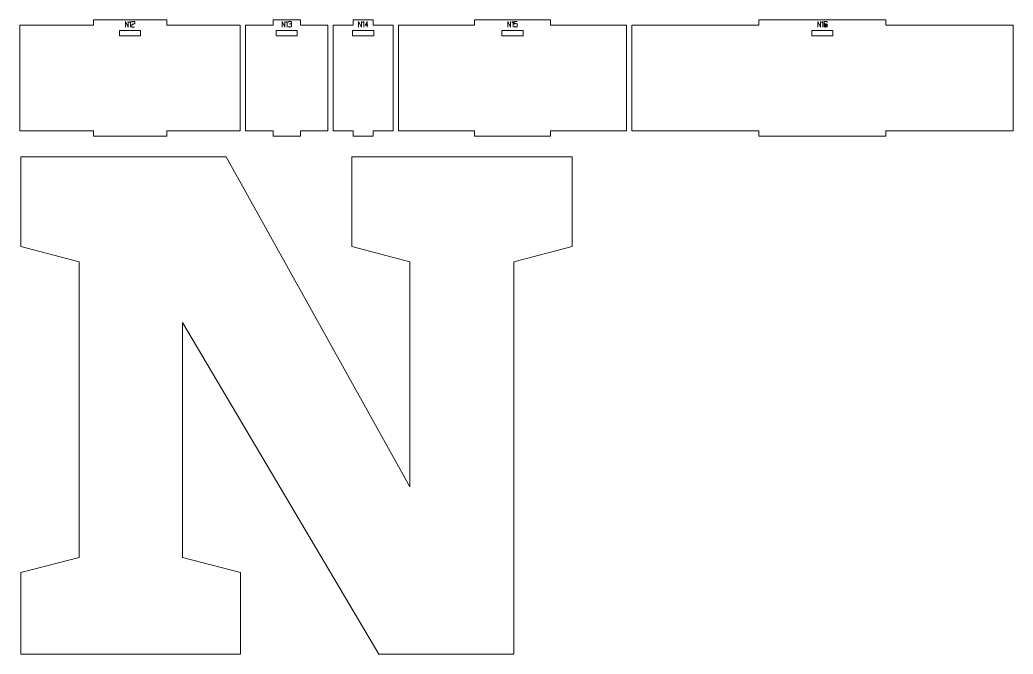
# Model space of a CAD drawing. Header units: centimetres. Extents: x -250 to 250, y -508 to 508.
# Drawn here: x 115.7 to 172.1, y 290.5 to 326.6 of the extents above; entities that cross this region are included whole.
import ezdxf

# ---------------------------------------------------------------- set-up
doc = ezdxf.new("R2010")
doc.units = ezdxf.units.CM
doc.header["$MEASUREMENT"] = 0
doc.layers.add('Capa 1', color=7, linetype='Continuous')

msp = doc.modelspace()

# ---------------------------------------------------------------- hatches: boundary and pattern name
at = {"layer": 'Capa 1', "true_color": 0x3e4095}
h = msp.add_hatch(color=175, dxfattribs=at)
edge = h.paths.add_edge_path()
edge.add_spline(control_points=[(121.69459, 326.16423), (121.69459, 326.16423), (121.69459, 326.48067), (121.69459, 326.48067), (121.69459, 326.48067), (121.85327, 326.16423), (121.85327, 326.16423), (121.85327, 326.16423), (121.85327, 326.48067), (121.85327, 326.48067), (121.85327, 326.48067), (121.85327, 326.16423), (121.85327, 326.16423), (121.85327, 326.16423), (121.69459, 326.48067), (121.69459, 326.48067), (121.69459, 326.48067), (121.69459, 326.16423), (121.69459, 326.16423)], knot_values=[0, 0, 0, 0, 0.16666667, 0.16666667, 0.16666667, 0.33333333, 0.33333333, 0.33333333, 0.5, 0.5, 0.5, 0.66666667, 0.66666667, 0.66666667, 0.83333333, 0.83333333, 0.83333333, 1, 1, 1, 1], degree=3, periodic=1)
h = msp.add_hatch(color=175, dxfattribs=at)
edge = h.paths.add_edge_path()
edge.add_spline(control_points=[(121.99085, 326.48113), (121.99085, 326.48113), (121.91472, 326.42839), (121.91472, 326.42839), (121.91472, 326.42839), (121.99085, 326.48113), (121.99085, 326.48113), (121.99085, 326.48113), (121.99085, 326.16423), (121.99085, 326.16423), (121.99085, 326.16423), (121.99085, 326.48113), (121.99085, 326.48113)], knot_values=[0, 0, 0, 0, 0.25, 0.25, 0.25, 0.5, 0.5, 0.5, 0.75, 0.75, 0.75, 1, 1, 1, 1], degree=3, periodic=1)
h = msp.add_hatch(color=175, dxfattribs=at)
edge = h.paths.add_edge_path()
edge.add_spline(control_points=[(122.06102, 326.16423), (122.06102, 326.16423), (122.06102, 326.29677), (122.06102, 326.29677), (122.06194, 326.30869), (122.07279, 326.31786), (122.09358, 326.32428), (122.10214, 326.3249), (122.11032, 326.32589), (122.11812, 326.32727), (122.12591, 326.32864), (122.13379, 326.33009), (122.14174, 326.33162), (122.15641, 326.33407), (122.16765, 326.33606), (122.17544, 326.33758), (122.18324, 326.33911), (122.19081, 326.3411), (122.19815, 326.34355), (122.2171, 326.35058), (122.22658, 326.3596), (122.22658, 326.3706), (122.22658, 326.3706), (122.22658, 326.44536), (122.22658, 326.44536), (122.22658, 326.45514), (122.21871, 326.46347), (122.20296, 326.47035), (122.18722, 326.47723), (122.16757, 326.48067), (122.14403, 326.48067), (122.12049, 326.48067), (122.10084, 326.47723), (122.0851, 326.47035), (122.06935, 326.46347), (122.06148, 326.45514), (122.06148, 326.44536), (122.06148, 326.44536), (122.06148, 326.42289), (122.06148, 326.42289), (122.06148, 326.42289), (122.06148, 326.44536), (122.06148, 326.44536), (122.06148, 326.45514), (122.06935, 326.46347), (122.0851, 326.47035), (122.10084, 326.47723), (122.12049, 326.48067), (122.14403, 326.48067), (122.16757, 326.48067), (122.18722, 326.47723), (122.20296, 326.47035), (122.21871, 326.46347), (122.22658, 326.45514), (122.22658, 326.44536), (122.22658, 326.44536), (122.22658, 326.3706), (122.22658, 326.3706), (122.22658, 326.3596), (122.2171, 326.35058), (122.19815, 326.34355), (122.19081, 326.3411), (122.18324, 326.33911), (122.17544, 326.33758), (122.16765, 326.33606), (122.15641, 326.33407), (122.14174, 326.33162), (122.13379, 326.33009), (122.12591, 326.32864), (122.11812, 326.32727), (122.11032, 326.32589), (122.10214, 326.3249), (122.09358, 326.32428), (122.07279, 326.31786), (122.06194, 326.30869), (122.06102, 326.29677), (122.06102, 326.29677), (122.06102, 326.16423), (122.06102, 326.16423), (122.06102, 326.16423), (122.21787, 326.16423), (122.21787, 326.16423), (122.21787, 326.16423), (122.06102, 326.16423), (122.06102, 326.16423)], knot_values=[0, 0, 0, 0, 0.03571429, 0.03571429, 0.03571429, 0.07142857, 0.07142857, 0.07142857, 0.10714286, 0.10714286, 0.10714286, 0.14285714, 0.14285714, 0.14285714, 0.17857143, 0.17857143, 0.17857143, 0.21428571, 0.21428571, 0.21428571, 0.25, 0.25, 0.25, 0.28571429, 0.28571429, 0.28571429, 0.32142857, 0.32142857, 0.32142857, 0.35714286, 0.35714286, 0.35714286, 0.39285714, 0.39285714, 0.39285714, 0.42857143, 0.42857143, 0.42857143, 0.46428571, 0.46428571, 0.46428571, 0.5, 0.5, 0.5, 0.53571429, 0.53571429, 0.53571429, 0.57142857, 0.57142857, 0.57142857, 0.60714286, 0.60714286, 0.60714286, 0.64285714, 0.64285714, 0.64285714, 0.67857143, 0.67857143, 0.67857143, 0.71428571, 0.71428571, 0.71428571, 0.75, 0.75, 0.75, 0.78571429, 0.78571429, 0.78571429, 0.82142857, 0.82142857, 0.82142857, 0.85714286, 0.85714286, 0.85714286, 0.89285714, 0.89285714, 0.89285714, 0.92857143, 0.92857143, 0.92857143, 0.96428571, 0.96428571, 0.96428571, 1, 1, 1, 1], degree=3, periodic=1)
h = msp.add_hatch(color=175, dxfattribs=at)
edge = h.paths.add_edge_path()
edge.add_spline(control_points=[(130.59038, 326.16423), (130.59038, 326.16423), (130.59038, 326.48067), (130.59038, 326.48067), (130.59038, 326.48067), (130.74906, 326.16423), (130.74906, 326.16423), (130.74906, 326.16423), (130.74906, 326.48067), (130.74906, 326.48067), (130.74906, 326.48067), (130.74906, 326.16423), (130.74906, 326.16423), (130.74906, 326.16423), (130.59038, 326.48067), (130.59038, 326.48067), (130.59038, 326.48067), (130.59038, 326.16423), (130.59038, 326.16423)], knot_values=[0, 0, 0, 0, 0.16666667, 0.16666667, 0.16666667, 0.33333333, 0.33333333, 0.33333333, 0.5, 0.5, 0.5, 0.66666667, 0.66666667, 0.66666667, 0.83333333, 0.83333333, 0.83333333, 1, 1, 1, 1], degree=3, periodic=1)
h = msp.add_hatch(color=175, dxfattribs=at)
edge = h.paths.add_edge_path()
edge.add_spline(control_points=[(130.88664, 326.48113), (130.88664, 326.48113), (130.81051, 326.42839), (130.81051, 326.42839), (130.81051, 326.42839), (130.88664, 326.48113), (130.88664, 326.48113), (130.88664, 326.48113), (130.88664, 326.16423), (130.88664, 326.16423), (130.88664, 326.16423), (130.88664, 326.48113), (130.88664, 326.48113)], knot_values=[0, 0, 0, 0, 0.25, 0.25, 0.25, 0.5, 0.5, 0.5, 0.75, 0.75, 0.75, 1, 1, 1, 1], degree=3, periodic=1)
h = msp.add_hatch(color=175, dxfattribs=at)
edge = h.paths.add_edge_path()
edge.add_spline(control_points=[(131.03982, 326.16423), (131.01628, 326.16423), (130.99663, 326.16767), (130.98089, 326.17455), (130.96514, 326.18143), (130.95727, 326.18976), (130.95727, 326.19954), (130.95727, 326.18976), (130.96514, 326.18143), (130.98089, 326.17455), (130.99663, 326.16767), (131.01628, 326.16423), (131.03982, 326.16423), (131.06336, 326.16423), (131.08301, 326.16767), (131.09875, 326.17455), (131.1145, 326.18143), (131.12237, 326.18976), (131.12237, 326.19954), (131.12237, 326.19954), (131.12237, 326.30273), (131.12237, 326.30273), (131.12237, 326.31099), (131.11671, 326.31817), (131.1054, 326.32428), (131.09409, 326.3304), (131.06092, 326.33453), (131.00588, 326.33667), (131.06061, 326.34003), (131.09348, 326.34401), (131.10448, 326.34859), (131.11549, 326.35318), (131.12145, 326.36067), (131.12237, 326.37106), (131.12237, 326.37106), (131.12237, 326.44536), (131.12237, 326.44536), (131.12237, 326.45514), (131.1145, 326.46347), (131.09875, 326.47035), (131.08301, 326.47723), (131.06336, 326.48067), (131.03982, 326.48067), (131.01628, 326.48067), (130.99663, 326.47723), (130.98089, 326.47035), (130.96514, 326.46347), (130.95727, 326.45514), (130.95727, 326.44536), (130.95727, 326.45514), (130.96514, 326.46347), (130.98089, 326.47035), (130.99663, 326.47723), (131.01628, 326.48067), (131.03982, 326.48067), (131.06336, 326.48067), (131.08301, 326.47723), (131.09875, 326.47035), (131.1145, 326.46347), (131.12237, 326.45514), (131.12237, 326.44536), (131.12237, 326.44536), (131.12237, 326.37106), (131.12237, 326.37106), (131.12145, 326.36067), (131.11549, 326.35318), (131.10448, 326.34859), (131.09348, 326.34401), (131.06061, 326.34003), (131.00588, 326.33667), (131.06092, 326.33453), (131.09409, 326.3304), (131.1054, 326.32428), (131.11671, 326.31817), (131.12237, 326.31099), (131.12237, 326.30273), (131.12237, 326.30273), (131.12237, 326.19954), (131.12237, 326.19954), (131.12237, 326.18976), (131.1145, 326.18143), (131.09875, 326.17455), (131.08301, 326.16767), (131.06336, 326.16423), (131.03982, 326.16423)], knot_values=[0, 0, 0, 0, 0.03571429, 0.03571429, 0.03571429, 0.07142857, 0.07142857, 0.07142857, 0.10714286, 0.10714286, 0.10714286, 0.14285714, 0.14285714, 0.14285714, 0.17857143, 0.17857143, 0.17857143, 0.21428571, 0.21428571, 0.21428571, 0.25, 0.25, 0.25, 0.28571429, 0.28571429, 0.28571429, 0.32142857, 0.32142857, 0.32142857, 0.35714286, 0.35714286, 0.35714286, 0.39285714, 0.39285714, 0.39285714, 0.42857143, 0.42857143, 0.42857143, 0.46428571, 0.46428571, 0.46428571, 0.5, 0.5, 0.5, 0.53571429, 0.53571429, 0.53571429, 0.57142857, 0.57142857, 0.57142857, 0.60714286, 0.60714286, 0.60714286, 0.64285714, 0.64285714, 0.64285714, 0.67857143, 0.67857143, 0.67857143, 0.71428571, 0.71428571, 0.71428571, 0.75, 0.75, 0.75, 0.78571429, 0.78571429, 0.78571429, 0.82142857, 0.82142857, 0.82142857, 0.85714286, 0.85714286, 0.85714286, 0.89285714, 0.89285714, 0.89285714, 0.92857143, 0.92857143, 0.92857143, 0.96428571, 0.96428571, 0.96428571, 1, 1, 1, 1], degree=3, periodic=1)
h = msp.add_hatch(color=175, dxfattribs=at)
edge = h.paths.add_edge_path()
edge.add_spline(control_points=[(134.93717, 326.16423), (134.93717, 326.16423), (134.93717, 326.48067), (134.93717, 326.48067), (134.93717, 326.48067), (135.09585, 326.16423), (135.09585, 326.16423), (135.09585, 326.16423), (135.09585, 326.48067), (135.09585, 326.48067), (135.09585, 326.48067), (135.09585, 326.16423), (135.09585, 326.16423), (135.09585, 326.16423), (134.93717, 326.48067), (134.93717, 326.48067), (134.93717, 326.48067), (134.93717, 326.16423), (134.93717, 326.16423)], knot_values=[0, 0, 0, 0, 0.16666667, 0.16666667, 0.16666667, 0.33333333, 0.33333333, 0.33333333, 0.5, 0.5, 0.5, 0.66666667, 0.66666667, 0.66666667, 0.83333333, 0.83333333, 0.83333333, 1, 1, 1, 1], degree=3, periodic=1)
h = msp.add_hatch(color=175, dxfattribs=at)
edge = h.paths.add_edge_path()
edge.add_spline(control_points=[(135.23343, 326.48113), (135.23343, 326.48113), (135.1573, 326.42839), (135.1573, 326.42839), (135.1573, 326.42839), (135.23343, 326.48113), (135.23343, 326.48113), (135.23343, 326.48113), (135.23343, 326.16423), (135.23343, 326.16423), (135.23343, 326.16423), (135.23343, 326.48113), (135.23343, 326.48113)], knot_values=[0, 0, 0, 0, 0.25, 0.25, 0.25, 0.5, 0.5, 0.5, 0.75, 0.75, 0.75, 1, 1, 1, 1], degree=3, periodic=1)
h = msp.add_hatch(color=175, dxfattribs=at)
edge = h.paths.add_edge_path()
edge.add_spline(control_points=[(135.43385, 326.26879), (135.43385, 326.26879), (135.43385, 326.48113), (135.43385, 326.48113), (135.43385, 326.48113), (135.30406, 326.26879), (135.30406, 326.26879), (135.30406, 326.26879), (135.43385, 326.26879), (135.43385, 326.26879)], knot_values=[0, 0, 0, 0, 0.33333333, 0.33333333, 0.33333333, 0.66666667, 0.66666667, 0.66666667, 1, 1, 1, 1], degree=3, periodic=1)
h = msp.add_hatch(color=175, dxfattribs=at)
edge = h.paths.add_edge_path()
edge.add_spline(control_points=[(135.43385, 326.26879), (135.43385, 326.26879), (135.43385, 326.16423), (135.43385, 326.16423), (135.43385, 326.16423), (135.43385, 326.26879), (135.43385, 326.26879), (135.43385, 326.26879), (135.30406, 326.26879), (135.30406, 326.26879), (135.30406, 326.26879), (135.43385, 326.48113), (135.43385, 326.48113), (135.43385, 326.48113), (135.43385, 326.26879), (135.43385, 326.26879), (135.43385, 326.26879), (135.46366, 326.26879), (135.46366, 326.26879), (135.46366, 326.26879), (135.43385, 326.26879), (135.43385, 326.26879)], knot_values=[0, 0, 0, 0, 0.14285714, 0.14285714, 0.14285714, 0.28571429, 0.28571429, 0.28571429, 0.42857143, 0.42857143, 0.42857143, 0.57142857, 0.57142857, 0.57142857, 0.71428571, 0.71428571, 0.71428571, 0.85714286, 0.85714286, 0.85714286, 1, 1, 1, 1], degree=3, periodic=1)
h = msp.add_hatch(color=175, dxfattribs=at)
edge = h.paths.add_edge_path()
edge.add_spline(control_points=[(143.41323, 326.16423), (143.41323, 326.16423), (143.41323, 326.48067), (143.41323, 326.48067), (143.41323, 326.48067), (143.57191, 326.16423), (143.57191, 326.16423), (143.57191, 326.16423), (143.57191, 326.48067), (143.57191, 326.48067), (143.57191, 326.48067), (143.57191, 326.16423), (143.57191, 326.16423), (143.57191, 326.16423), (143.41323, 326.48067), (143.41323, 326.48067), (143.41323, 326.48067), (143.41323, 326.16423), (143.41323, 326.16423)], knot_values=[0, 0, 0, 0, 0.16666667, 0.16666667, 0.16666667, 0.33333333, 0.33333333, 0.33333333, 0.5, 0.5, 0.5, 0.66666667, 0.66666667, 0.66666667, 0.83333333, 0.83333333, 0.83333333, 1, 1, 1, 1], degree=3, periodic=1)
h = msp.add_hatch(color=175, dxfattribs=at)
edge = h.paths.add_edge_path()
edge.add_spline(control_points=[(143.70949, 326.48113), (143.70949, 326.48113), (143.63336, 326.42839), (143.63336, 326.42839), (143.63336, 326.42839), (143.70949, 326.48113), (143.70949, 326.48113), (143.70949, 326.48113), (143.70949, 326.16423), (143.70949, 326.16423), (143.70949, 326.16423), (143.70949, 326.48113), (143.70949, 326.48113)], knot_values=[0, 0, 0, 0, 0.25, 0.25, 0.25, 0.5, 0.5, 0.5, 0.75, 0.75, 0.75, 1, 1, 1, 1], degree=3, periodic=1)
h = msp.add_hatch(color=175, dxfattribs=at)
edge = h.paths.add_edge_path()
edge.add_spline(control_points=[(143.86267, 326.16423), (143.83913, 326.16423), (143.81948, 326.16767), (143.80374, 326.17455), (143.78799, 326.18143), (143.78012, 326.18976), (143.78012, 326.19954), (143.78012, 326.18976), (143.78799, 326.18143), (143.80374, 326.17455), (143.81948, 326.16767), (143.83913, 326.16423), (143.86267, 326.16423), (143.88621, 326.16423), (143.90586, 326.16767), (143.9216, 326.17455), (143.93735, 326.18143), (143.94522, 326.18976), (143.94522, 326.19954), (143.94522, 326.19954), (143.94522, 326.3252), (143.94522, 326.3252), (143.94522, 326.33499), (143.93735, 326.34332), (143.9216, 326.3502), (143.90586, 326.35708), (143.88621, 326.36052), (143.86267, 326.36052), (143.84127, 326.35868), (143.82476, 326.35623), (143.81314, 326.35318), (143.80152, 326.35012), (143.79052, 326.34079), (143.78012, 326.3252), (143.78012, 326.3252), (143.78012, 326.48067), (143.78012, 326.48067), (143.78012, 326.48067), (143.93972, 326.48067), (143.93972, 326.48067), (143.93972, 326.48067), (143.78012, 326.48067), (143.78012, 326.48067), (143.78012, 326.48067), (143.78012, 326.3252), (143.78012, 326.3252), (143.79052, 326.34079), (143.80152, 326.35012), (143.81314, 326.35318), (143.82476, 326.35623), (143.84127, 326.35868), (143.86267, 326.36052), (143.88621, 326.36052), (143.90586, 326.35708), (143.9216, 326.3502), (143.93735, 326.34332), (143.94522, 326.33499), (143.94522, 326.3252), (143.94522, 326.3252), (143.94522, 326.19954), (143.94522, 326.19954), (143.94522, 326.18976), (143.93735, 326.18143), (143.9216, 326.17455), (143.90586, 326.16767), (143.88621, 326.16423), (143.86267, 326.16423)], knot_values=[0, 0, 0, 0, 0.04545455, 0.04545455, 0.04545455, 0.09090909, 0.09090909, 0.09090909, 0.13636364, 0.13636364, 0.13636364, 0.18181818, 0.18181818, 0.18181818, 0.22727273, 0.22727273, 0.22727273, 0.27272727, 0.27272727, 0.27272727, 0.31818182, 0.31818182, 0.31818182, 0.36363636, 0.36363636, 0.36363636, 0.40909091, 0.40909091, 0.40909091, 0.45454545, 0.45454545, 0.45454545, 0.5, 0.5, 0.5, 0.54545455, 0.54545455, 0.54545455, 0.59090909, 0.59090909, 0.59090909, 0.63636364, 0.63636364, 0.63636364, 0.68181818, 0.68181818, 0.68181818, 0.72727273, 0.72727273, 0.72727273, 0.77272727, 0.77272727, 0.77272727, 0.81818182, 0.81818182, 0.81818182, 0.86363636, 0.86363636, 0.86363636, 0.90909091, 0.90909091, 0.90909091, 0.95454545, 0.95454545, 0.95454545, 1, 1, 1, 1], degree=3, periodic=1)
h = msp.add_hatch(color=175, dxfattribs=at)
edge = h.paths.add_edge_path()
edge.add_spline(control_points=[(161.01495, 326.16423), (161.01495, 326.16423), (161.01495, 326.48067), (161.01495, 326.48067), (161.01495, 326.48067), (161.17363, 326.16423), (161.17363, 326.16423), (161.17363, 326.16423), (161.17363, 326.48067), (161.17363, 326.48067), (161.17363, 326.48067), (161.17363, 326.16423), (161.17363, 326.16423), (161.17363, 326.16423), (161.01495, 326.48067), (161.01495, 326.48067), (161.01495, 326.48067), (161.01495, 326.16423), (161.01495, 326.16423)], knot_values=[0, 0, 0, 0, 0.16666667, 0.16666667, 0.16666667, 0.33333333, 0.33333333, 0.33333333, 0.5, 0.5, 0.5, 0.66666667, 0.66666667, 0.66666667, 0.83333333, 0.83333333, 0.83333333, 1, 1, 1, 1], degree=3, periodic=1)
h = msp.add_hatch(color=175, dxfattribs=at)
edge = h.paths.add_edge_path()
edge.add_spline(control_points=[(161.31121, 326.48113), (161.31121, 326.48113), (161.23508, 326.42839), (161.23508, 326.42839), (161.23508, 326.42839), (161.31121, 326.48113), (161.31121, 326.48113), (161.31121, 326.48113), (161.31121, 326.16423), (161.31121, 326.16423), (161.31121, 326.16423), (161.31121, 326.48113), (161.31121, 326.48113)], knot_values=[0, 0, 0, 0, 0.25, 0.25, 0.25, 0.5, 0.5, 0.5, 0.75, 0.75, 0.75, 1, 1, 1, 1], degree=3, periodic=1)
h = msp.add_hatch(color=175, dxfattribs=at)
edge = h.paths.add_edge_path()
edge.add_spline(control_points=[(161.46439, 326.16423), (161.44085, 326.16423), (161.4212, 326.16767), (161.40546, 326.17455), (161.38971, 326.18143), (161.38184, 326.18976), (161.38184, 326.19954), (161.38184, 326.19954), (161.38184, 326.3064), (161.38184, 326.3064), (161.38184, 326.3064), (161.38184, 326.44536), (161.38184, 326.44536), (161.38184, 326.45514), (161.38971, 326.46347), (161.40546, 326.47035), (161.4212, 326.47723), (161.44085, 326.48067), (161.46439, 326.48067), (161.48793, 326.48067), (161.50758, 326.47723), (161.52332, 326.47035), (161.53907, 326.46347), (161.54694, 326.45514), (161.54694, 326.44536), (161.54694, 326.44536), (161.54694, 326.41968), (161.54694, 326.41968), (161.54694, 326.41968), (161.54694, 326.44536), (161.54694, 326.44536), (161.54694, 326.45514), (161.53907, 326.46347), (161.52332, 326.47035), (161.50758, 326.47723), (161.48793, 326.48067), (161.46439, 326.48067), (161.44085, 326.48067), (161.4212, 326.47723), (161.40546, 326.47035), (161.38971, 326.46347), (161.38184, 326.45514), (161.38184, 326.44536), (161.38184, 326.44536), (161.38184, 326.3064), (161.38184, 326.3064), (161.38184, 326.31557), (161.39139, 326.32375), (161.4105, 326.33093), (161.42961, 326.33812), (161.44757, 326.34171), (161.46439, 326.34171), (161.48793, 326.34171), (161.50758, 326.33827), (161.52332, 326.33139), (161.53907, 326.32451), (161.54694, 326.31618), (161.54694, 326.3064), (161.54694, 326.3064), (161.54694, 326.19954), (161.54694, 326.19954), (161.54694, 326.18976), (161.53907, 326.18143), (161.52332, 326.17455), (161.50758, 326.16767), (161.48793, 326.16423), (161.46439, 326.16423)], knot_values=[0, 0, 0, 0, 0.04545455, 0.04545455, 0.04545455, 0.09090909, 0.09090909, 0.09090909, 0.13636364, 0.13636364, 0.13636364, 0.18181818, 0.18181818, 0.18181818, 0.22727273, 0.22727273, 0.22727273, 0.27272727, 0.27272727, 0.27272727, 0.31818182, 0.31818182, 0.31818182, 0.36363636, 0.36363636, 0.36363636, 0.40909091, 0.40909091, 0.40909091, 0.45454545, 0.45454545, 0.45454545, 0.5, 0.5, 0.5, 0.54545455, 0.54545455, 0.54545455, 0.59090909, 0.59090909, 0.59090909, 0.63636364, 0.63636364, 0.63636364, 0.68181818, 0.68181818, 0.68181818, 0.72727273, 0.72727273, 0.72727273, 0.77272727, 0.77272727, 0.77272727, 0.81818182, 0.81818182, 0.81818182, 0.86363636, 0.86363636, 0.86363636, 0.90909091, 0.90909091, 0.90909091, 0.95454545, 0.95454545, 0.95454545, 1, 1, 1, 1], degree=3, periodic=1)
h = msp.add_hatch(color=175, dxfattribs=at)
edge = h.paths.add_edge_path()
edge.add_spline(control_points=[(161.38184, 326.19954), (161.38184, 326.18976), (161.38971, 326.18143), (161.40546, 326.17455), (161.4212, 326.16767), (161.44085, 326.16423), (161.46439, 326.16423), (161.48793, 326.16423), (161.50758, 326.16767), (161.52332, 326.17455), (161.53907, 326.18143), (161.54694, 326.18976), (161.54694, 326.19954), (161.54694, 326.19954), (161.54694, 326.3064), (161.54694, 326.3064), (161.54694, 326.31618), (161.53907, 326.32451), (161.52332, 326.33139), (161.50758, 326.33827), (161.48793, 326.34171), (161.46439, 326.34171), (161.44757, 326.34171), (161.42961, 326.33812), (161.4105, 326.33093), (161.39139, 326.32375), (161.38184, 326.31557), (161.38184, 326.3064), (161.38184, 326.3064), (161.38184, 326.19954), (161.38184, 326.19954)], knot_values=[0, 0, 0, 0, 0.1, 0.1, 0.1, 0.2, 0.2, 0.2, 0.3, 0.3, 0.3, 0.4, 0.4, 0.4, 0.5, 0.5, 0.5, 0.6, 0.6, 0.6, 0.7, 0.7, 0.7, 0.8, 0.8, 0.8, 0.9, 0.9, 0.9, 1, 1, 1, 1], degree=3, periodic=1)

# ---------------------------------------------------------------- linework, layer by layer
at = {"layer": 'Capa 1', "color": 240, "lineweight": 9}
for points, knots in [([(115.70042, 326.27063), (115.70042, 326.27063), (115.70042, 320.27063), (115.70042, 320.27063), (115.70042, 320.27063), (119.87387, 320.27063), (119.87387, 320.27063), (119.87387, 320.27063), (119.87387, 319.97063), (119.87387, 319.97063), (119.87387, 319.97063), (124.04731, 319.97063), (124.04731, 319.97063), (124.04731, 319.97063), (124.04731, 320.27063), (124.04731, 320.27063), (124.04731, 320.27063), (128.22075, 320.27063), (128.22075, 320.27063), (128.22075, 320.27063), (128.22075, 326.27063), (128.22075, 326.27063), (128.22075, 326.27063), (124.04731, 326.27063), (124.04731, 326.27063), (124.04731, 326.27063), (124.04731, 326.57063), (124.04731, 326.57063), (124.04731, 326.57063), (119.87387, 326.57063), (119.87387, 326.57063), (119.87387, 326.57063), (119.87387, 326.27063), (119.87387, 326.27063), (119.87387, 326.27063), (115.70042, 326.27063), (115.70042, 326.27063)], [0, 0, 0, 0, 0.08333333, 0.08333333, 0.08333333, 0.16666667, 0.16666667, 0.16666667, 0.25, 0.25, 0.25, 0.33333333, 0.33333333, 0.33333333, 0.41666667, 0.41666667, 0.41666667, 0.5, 0.5, 0.5, 0.58333333, 0.58333333, 0.58333333, 0.66666667, 0.66666667, 0.66666667, 0.75, 0.75, 0.75, 0.83333333, 0.83333333, 0.83333333, 0.91666667, 0.91666667, 0.91666667, 1, 1, 1, 1]), ([(128.52075, 326.27063), (128.52075, 326.27063), (128.52075, 320.27063), (128.52075, 320.27063), (128.52075, 320.27063), (130.07784, 320.27063), (130.07784, 320.27063), (130.07784, 320.27063), (130.07784, 319.97063), (130.07784, 319.97063), (130.07784, 319.97063), (131.63492, 319.97063), (131.63492, 319.97063), (131.63492, 319.97063), (131.63492, 320.27063), (131.63492, 320.27063), (131.63492, 320.27063), (133.192, 320.27063), (133.192, 320.27063), (133.192, 320.27063), (133.192, 326.27063), (133.192, 326.27063), (133.192, 326.27063), (131.63492, 326.27063), (131.63492, 326.27063), (131.63492, 326.27063), (131.63492, 326.57063), (131.63492, 326.57063), (131.63492, 326.57063), (130.07784, 326.57063), (130.07784, 326.57063), (130.07784, 326.57063), (130.07784, 326.27063), (130.07784, 326.27063), (130.07784, 326.27063), (128.52075, 326.27063), (128.52075, 326.27063)], [0, 0, 0, 0, 0.08333333, 0.08333333, 0.08333333, 0.16666667, 0.16666667, 0.16666667, 0.25, 0.25, 0.25, 0.33333333, 0.33333333, 0.33333333, 0.41666667, 0.41666667, 0.41666667, 0.5, 0.5, 0.5, 0.58333333, 0.58333333, 0.58333333, 0.66666667, 0.66666667, 0.66666667, 0.75, 0.75, 0.75, 0.83333333, 0.83333333, 0.83333333, 0.91666667, 0.91666667, 0.91666667, 1, 1, 1, 1]), ([(133.492, 326.27063), (133.492, 326.27063), (133.492, 320.27063), (133.492, 320.27063), (133.492, 320.27063), (134.63095, 320.27063), (134.63095, 320.27063), (134.63095, 320.27063), (134.63095, 319.97063), (134.63095, 319.97063), (134.63095, 319.97063), (135.7699, 319.97063), (135.7699, 319.97063), (135.7699, 319.97063), (135.7699, 320.27063), (135.7699, 320.27063), (135.7699, 320.27063), (136.90884, 320.27063), (136.90884, 320.27063), (136.90884, 320.27063), (136.90884, 326.27063), (136.90884, 326.27063), (136.90884, 326.27063), (135.7699, 326.27063), (135.7699, 326.27063), (135.7699, 326.27063), (135.7699, 326.57063), (135.7699, 326.57063), (135.7699, 326.57063), (134.63095, 326.57063), (134.63095, 326.57063), (134.63095, 326.57063), (134.63095, 326.27063), (134.63095, 326.27063), (134.63095, 326.27063), (133.492, 326.27063), (133.492, 326.27063)], [0, 0, 0, 0, 0.08333333, 0.08333333, 0.08333333, 0.16666667, 0.16666667, 0.16666667, 0.25, 0.25, 0.25, 0.33333333, 0.33333333, 0.33333333, 0.41666667, 0.41666667, 0.41666667, 0.5, 0.5, 0.5, 0.58333333, 0.58333333, 0.58333333, 0.66666667, 0.66666667, 0.66666667, 0.75, 0.75, 0.75, 0.83333333, 0.83333333, 0.83333333, 0.91666667, 0.91666667, 0.91666667, 1, 1, 1, 1]), ([(137.20884, 326.27063), (137.20884, 326.27063), (137.20884, 320.27063), (137.20884, 320.27063), (137.20884, 320.27063), (141.52243, 320.27063), (141.52243, 320.27063), (141.52243, 320.27063), (141.52243, 319.97063), (141.52243, 319.97063), (141.52243, 319.97063), (145.83602, 319.97063), (145.83602, 319.97063), (145.83602, 319.97063), (145.83602, 320.27063), (145.83602, 320.27063), (145.83602, 320.27063), (150.14961, 320.27063), (150.14961, 320.27063), (150.14961, 320.27063), (150.14961, 326.27063), (150.14961, 326.27063), (150.14961, 326.27063), (145.83602, 326.27063), (145.83602, 326.27063), (145.83602, 326.27063), (145.83602, 326.57063), (145.83602, 326.57063), (145.83602, 326.57063), (141.52243, 326.57063), (141.52243, 326.57063), (141.52243, 326.57063), (141.52243, 326.27063), (141.52243, 326.27063), (141.52243, 326.27063), (137.20884, 326.27063), (137.20884, 326.27063)], [0, 0, 0, 0, 0.08333333, 0.08333333, 0.08333333, 0.16666667, 0.16666667, 0.16666667, 0.25, 0.25, 0.25, 0.33333333, 0.33333333, 0.33333333, 0.41666667, 0.41666667, 0.41666667, 0.5, 0.5, 0.5, 0.58333333, 0.58333333, 0.58333333, 0.66666667, 0.66666667, 0.66666667, 0.75, 0.75, 0.75, 0.83333333, 0.83333333, 0.83333333, 0.91666667, 0.91666667, 0.91666667, 1, 1, 1, 1]), ([(150.44961, 326.27063), (150.44961, 326.27063), (150.44961, 320.27063), (150.44961, 320.27063), (150.44961, 320.27063), (157.6705, 320.27063), (157.6705, 320.27063), (157.6705, 320.27063), (157.6705, 319.97063), (157.6705, 319.97063), (157.6705, 319.97063), (164.89139, 319.97063), (164.89139, 319.97063), (164.89139, 319.97063), (164.89139, 320.27063), (164.89139, 320.27063), (164.89139, 320.27063), (172.11228, 320.27063), (172.11228, 320.27063), (172.11228, 320.27063), (172.11228, 326.27063), (172.11228, 326.27063), (172.11228, 326.27063), (164.89139, 326.27063), (164.89139, 326.27063), (164.89139, 326.27063), (164.89139, 326.57063), (164.89139, 326.57063), (164.89139, 326.57063), (157.6705, 326.57063), (157.6705, 326.57063), (157.6705, 326.57063), (157.6705, 326.27063), (157.6705, 326.27063), (157.6705, 326.27063), (150.44961, 326.27063), (150.44961, 326.27063)], [0, 0, 0, 0, 0.08333333, 0.08333333, 0.08333333, 0.16666667, 0.16666667, 0.16666667, 0.25, 0.25, 0.25, 0.33333333, 0.33333333, 0.33333333, 0.41666667, 0.41666667, 0.41666667, 0.5, 0.5, 0.5, 0.58333333, 0.58333333, 0.58333333, 0.66666667, 0.66666667, 0.66666667, 0.75, 0.75, 0.75, 0.83333333, 0.83333333, 0.83333333, 0.91666667, 0.91666667, 0.91666667, 1, 1, 1, 1]), ([(121.36059, 325.67076), (121.36059, 325.67076), (122.56059, 325.67076), (122.56059, 325.67076), (122.56059, 325.67076), (122.56059, 325.97076), (122.56059, 325.97076), (122.56059, 325.97076), (121.36059, 325.97076), (121.36059, 325.97076), (121.36059, 325.97076), (121.36059, 325.67076), (121.36059, 325.67076)], [0, 0, 0, 0, 0.25, 0.25, 0.25, 0.5, 0.5, 0.5, 0.75, 0.75, 0.75, 1, 1, 1, 1]), ([(130.25638, 325.67076), (130.25638, 325.67076), (131.45638, 325.67076), (131.45638, 325.67076), (131.45638, 325.67076), (131.45638, 325.97076), (131.45638, 325.97076), (131.45638, 325.97076), (130.25638, 325.97076), (130.25638, 325.97076), (130.25638, 325.97076), (130.25638, 325.67076), (130.25638, 325.67076)], [0, 0, 0, 0, 0.25, 0.25, 0.25, 0.5, 0.5, 0.5, 0.75, 0.75, 0.75, 1, 1, 1, 1]), ([(134.60042, 325.67076), (134.60042, 325.67076), (135.80042, 325.67076), (135.80042, 325.67076), (135.80042, 325.67076), (135.80042, 325.97076), (135.80042, 325.97076), (135.80042, 325.97076), (134.60042, 325.97076), (134.60042, 325.97076), (134.60042, 325.97076), (134.60042, 325.67076), (134.60042, 325.67076)], [0, 0, 0, 0, 0.25, 0.25, 0.25, 0.5, 0.5, 0.5, 0.75, 0.75, 0.75, 1, 1, 1, 1]), ([(143.07923, 325.67076), (143.07923, 325.67076), (144.27923, 325.67076), (144.27923, 325.67076), (144.27923, 325.67076), (144.27923, 325.97076), (144.27923, 325.97076), (144.27923, 325.97076), (143.07923, 325.97076), (143.07923, 325.97076), (143.07923, 325.97076), (143.07923, 325.67076), (143.07923, 325.67076)], [0, 0, 0, 0, 0.25, 0.25, 0.25, 0.5, 0.5, 0.5, 0.75, 0.75, 0.75, 1, 1, 1, 1]), ([(160.68095, 325.67076), (160.68095, 325.67076), (161.88095, 325.67076), (161.88095, 325.67076), (161.88095, 325.67076), (161.88095, 325.97076), (161.88095, 325.97076), (161.88095, 325.97076), (160.68095, 325.97076), (160.68095, 325.97076), (160.68095, 325.97076), (160.68095, 325.67076), (160.68095, 325.67076)], [0, 0, 0, 0, 0.25, 0.25, 0.25, 0.5, 0.5, 0.5, 0.75, 0.75, 0.75, 1, 1, 1, 1])]:
    msp.add_open_spline(points, degree=3, knots=knots, dxfattribs=at)
at = {"layer": 'Capa 1', "color": 114, "lineweight": 9}
for points, knots in [([(121.69459, 326.16423), (121.69459, 326.16423), (121.69459, 326.48067), (121.69459, 326.48067), (121.69459, 326.48067), (121.85327, 326.16423), (121.85327, 326.16423), (121.85327, 326.16423), (121.85327, 326.48067), (121.85327, 326.48067), (121.85327, 326.48067), (121.85327, 326.16423), (121.85327, 326.16423), (121.85327, 326.16423), (121.69459, 326.48067), (121.69459, 326.48067), (121.69459, 326.48067), (121.69459, 326.16423), (121.69459, 326.16423)], [0, 0, 0, 0, 0.16666667, 0.16666667, 0.16666667, 0.33333333, 0.33333333, 0.33333333, 0.5, 0.5, 0.5, 0.66666667, 0.66666667, 0.66666667, 0.83333333, 0.83333333, 0.83333333, 1, 1, 1, 1]), ([(121.99085, 326.48113), (121.99085, 326.48113), (121.91472, 326.42839), (121.91472, 326.42839), (121.91472, 326.42839), (121.99085, 326.48113), (121.99085, 326.48113), (121.99085, 326.48113), (121.99085, 326.16423), (121.99085, 326.16423), (121.99085, 326.16423), (121.99085, 326.48113), (121.99085, 326.48113)], [0, 0, 0, 0, 0.25, 0.25, 0.25, 0.5, 0.5, 0.5, 0.75, 0.75, 0.75, 1, 1, 1, 1]), ([(122.06102, 326.16423), (122.06102, 326.16423), (122.06102, 326.29677), (122.06102, 326.29677), (122.06194, 326.30869), (122.07279, 326.31786), (122.09358, 326.32428), (122.10214, 326.3249), (122.11032, 326.32589), (122.11812, 326.32727), (122.12591, 326.32864), (122.13379, 326.33009), (122.14174, 326.33162), (122.15641, 326.33407), (122.16765, 326.33606), (122.17544, 326.33758), (122.18324, 326.33911), (122.19081, 326.3411), (122.19815, 326.34355), (122.2171, 326.35058), (122.22658, 326.3596), (122.22658, 326.3706), (122.22658, 326.3706), (122.22658, 326.44536), (122.22658, 326.44536), (122.22658, 326.45514), (122.21871, 326.46347), (122.20296, 326.47035), (122.18722, 326.47723), (122.16757, 326.48067), (122.14403, 326.48067), (122.12049, 326.48067), (122.10084, 326.47723), (122.0851, 326.47035), (122.06935, 326.46347), (122.06148, 326.45514), (122.06148, 326.44536), (122.06148, 326.44536), (122.06148, 326.42289), (122.06148, 326.42289), (122.06148, 326.42289), (122.06148, 326.44536), (122.06148, 326.44536), (122.06148, 326.45514), (122.06935, 326.46347), (122.0851, 326.47035), (122.10084, 326.47723), (122.12049, 326.48067), (122.14403, 326.48067), (122.16757, 326.48067), (122.18722, 326.47723), (122.20296, 326.47035), (122.21871, 326.46347), (122.22658, 326.45514), (122.22658, 326.44536), (122.22658, 326.44536), (122.22658, 326.3706), (122.22658, 326.3706), (122.22658, 326.3596), (122.2171, 326.35058), (122.19815, 326.34355), (122.19081, 326.3411), (122.18324, 326.33911), (122.17544, 326.33758), (122.16765, 326.33606), (122.15641, 326.33407), (122.14174, 326.33162), (122.13379, 326.33009), (122.12591, 326.32864), (122.11812, 326.32727), (122.11032, 326.32589), (122.10214, 326.3249), (122.09358, 326.32428), (122.07279, 326.31786), (122.06194, 326.30869), (122.06102, 326.29677), (122.06102, 326.29677), (122.06102, 326.16423), (122.06102, 326.16423), (122.06102, 326.16423), (122.21787, 326.16423), (122.21787, 326.16423), (122.21787, 326.16423), (122.06102, 326.16423), (122.06102, 326.16423)], [0, 0, 0, 0, 0.03571429, 0.03571429, 0.03571429, 0.07142857, 0.07142857, 0.07142857, 0.10714286, 0.10714286, 0.10714286, 0.14285714, 0.14285714, 0.14285714, 0.17857143, 0.17857143, 0.17857143, 0.21428571, 0.21428571, 0.21428571, 0.25, 0.25, 0.25, 0.28571429, 0.28571429, 0.28571429, 0.32142857, 0.32142857, 0.32142857, 0.35714286, 0.35714286, 0.35714286, 0.39285714, 0.39285714, 0.39285714, 0.42857143, 0.42857143, 0.42857143, 0.46428571, 0.46428571, 0.46428571, 0.5, 0.5, 0.5, 0.53571429, 0.53571429, 0.53571429, 0.57142857, 0.57142857, 0.57142857, 0.60714286, 0.60714286, 0.60714286, 0.64285714, 0.64285714, 0.64285714, 0.67857143, 0.67857143, 0.67857143, 0.71428571, 0.71428571, 0.71428571, 0.75, 0.75, 0.75, 0.78571429, 0.78571429, 0.78571429, 0.82142857, 0.82142857, 0.82142857, 0.85714286, 0.85714286, 0.85714286, 0.89285714, 0.89285714, 0.89285714, 0.92857143, 0.92857143, 0.92857143, 0.96428571, 0.96428571, 0.96428571, 1, 1, 1, 1]), ([(130.59038, 326.16423), (130.59038, 326.16423), (130.59038, 326.48067), (130.59038, 326.48067), (130.59038, 326.48067), (130.74906, 326.16423), (130.74906, 326.16423), (130.74906, 326.16423), (130.74906, 326.48067), (130.74906, 326.48067), (130.74906, 326.48067), (130.74906, 326.16423), (130.74906, 326.16423), (130.74906, 326.16423), (130.59038, 326.48067), (130.59038, 326.48067), (130.59038, 326.48067), (130.59038, 326.16423), (130.59038, 326.16423)], [0, 0, 0, 0, 0.16666667, 0.16666667, 0.16666667, 0.33333333, 0.33333333, 0.33333333, 0.5, 0.5, 0.5, 0.66666667, 0.66666667, 0.66666667, 0.83333333, 0.83333333, 0.83333333, 1, 1, 1, 1]), ([(130.88664, 326.48113), (130.88664, 326.48113), (130.81051, 326.42839), (130.81051, 326.42839), (130.81051, 326.42839), (130.88664, 326.48113), (130.88664, 326.48113), (130.88664, 326.48113), (130.88664, 326.16423), (130.88664, 326.16423), (130.88664, 326.16423), (130.88664, 326.48113), (130.88664, 326.48113)], [0, 0, 0, 0, 0.25, 0.25, 0.25, 0.5, 0.5, 0.5, 0.75, 0.75, 0.75, 1, 1, 1, 1]), ([(131.03982, 326.16423), (131.01628, 326.16423), (130.99663, 326.16767), (130.98089, 326.17455), (130.96514, 326.18143), (130.95727, 326.18976), (130.95727, 326.19954), (130.95727, 326.18976), (130.96514, 326.18143), (130.98089, 326.17455), (130.99663, 326.16767), (131.01628, 326.16423), (131.03982, 326.16423), (131.06336, 326.16423), (131.08301, 326.16767), (131.09875, 326.17455), (131.1145, 326.18143), (131.12237, 326.18976), (131.12237, 326.19954), (131.12237, 326.19954), (131.12237, 326.30273), (131.12237, 326.30273), (131.12237, 326.31099), (131.11671, 326.31817), (131.1054, 326.32428), (131.09409, 326.3304), (131.06092, 326.33453), (131.00588, 326.33667), (131.06061, 326.34003), (131.09348, 326.34401), (131.10448, 326.34859), (131.11549, 326.35318), (131.12145, 326.36067), (131.12237, 326.37106), (131.12237, 326.37106), (131.12237, 326.44536), (131.12237, 326.44536), (131.12237, 326.45514), (131.1145, 326.46347), (131.09875, 326.47035), (131.08301, 326.47723), (131.06336, 326.48067), (131.03982, 326.48067), (131.01628, 326.48067), (130.99663, 326.47723), (130.98089, 326.47035), (130.96514, 326.46347), (130.95727, 326.45514), (130.95727, 326.44536), (130.95727, 326.45514), (130.96514, 326.46347), (130.98089, 326.47035), (130.99663, 326.47723), (131.01628, 326.48067), (131.03982, 326.48067), (131.06336, 326.48067), (131.08301, 326.47723), (131.09875, 326.47035), (131.1145, 326.46347), (131.12237, 326.45514), (131.12237, 326.44536), (131.12237, 326.44536), (131.12237, 326.37106), (131.12237, 326.37106), (131.12145, 326.36067), (131.11549, 326.35318), (131.10448, 326.34859), (131.09348, 326.34401), (131.06061, 326.34003), (131.00588, 326.33667), (131.06092, 326.33453), (131.09409, 326.3304), (131.1054, 326.32428), (131.11671, 326.31817), (131.12237, 326.31099), (131.12237, 326.30273), (131.12237, 326.30273), (131.12237, 326.19954), (131.12237, 326.19954), (131.12237, 326.18976), (131.1145, 326.18143), (131.09875, 326.17455), (131.08301, 326.16767), (131.06336, 326.16423), (131.03982, 326.16423)], [0, 0, 0, 0, 0.03571429, 0.03571429, 0.03571429, 0.07142857, 0.07142857, 0.07142857, 0.10714286, 0.10714286, 0.10714286, 0.14285714, 0.14285714, 0.14285714, 0.17857143, 0.17857143, 0.17857143, 0.21428571, 0.21428571, 0.21428571, 0.25, 0.25, 0.25, 0.28571429, 0.28571429, 0.28571429, 0.32142857, 0.32142857, 0.32142857, 0.35714286, 0.35714286, 0.35714286, 0.39285714, 0.39285714, 0.39285714, 0.42857143, 0.42857143, 0.42857143, 0.46428571, 0.46428571, 0.46428571, 0.5, 0.5, 0.5, 0.53571429, 0.53571429, 0.53571429, 0.57142857, 0.57142857, 0.57142857, 0.60714286, 0.60714286, 0.60714286, 0.64285714, 0.64285714, 0.64285714, 0.67857143, 0.67857143, 0.67857143, 0.71428571, 0.71428571, 0.71428571, 0.75, 0.75, 0.75, 0.78571429, 0.78571429, 0.78571429, 0.82142857, 0.82142857, 0.82142857, 0.85714286, 0.85714286, 0.85714286, 0.89285714, 0.89285714, 0.89285714, 0.92857143, 0.92857143, 0.92857143, 0.96428571, 0.96428571, 0.96428571, 1, 1, 1, 1]), ([(134.93717, 326.16423), (134.93717, 326.16423), (134.93717, 326.48067), (134.93717, 326.48067), (134.93717, 326.48067), (135.09585, 326.16423), (135.09585, 326.16423), (135.09585, 326.16423), (135.09585, 326.48067), (135.09585, 326.48067), (135.09585, 326.48067), (135.09585, 326.16423), (135.09585, 326.16423), (135.09585, 326.16423), (134.93717, 326.48067), (134.93717, 326.48067), (134.93717, 326.48067), (134.93717, 326.16423), (134.93717, 326.16423)], [0, 0, 0, 0, 0.16666667, 0.16666667, 0.16666667, 0.33333333, 0.33333333, 0.33333333, 0.5, 0.5, 0.5, 0.66666667, 0.66666667, 0.66666667, 0.83333333, 0.83333333, 0.83333333, 1, 1, 1, 1]), ([(135.23343, 326.48113), (135.23343, 326.48113), (135.1573, 326.42839), (135.1573, 326.42839), (135.1573, 326.42839), (135.23343, 326.48113), (135.23343, 326.48113), (135.23343, 326.48113), (135.23343, 326.16423), (135.23343, 326.16423), (135.23343, 326.16423), (135.23343, 326.48113), (135.23343, 326.48113)], [0, 0, 0, 0, 0.25, 0.25, 0.25, 0.5, 0.5, 0.5, 0.75, 0.75, 0.75, 1, 1, 1, 1]), ([(135.43385, 326.26879), (135.43385, 326.26879), (135.43385, 326.48113), (135.43385, 326.48113), (135.43385, 326.48113), (135.30406, 326.26879), (135.30406, 326.26879), (135.30406, 326.26879), (135.43385, 326.26879), (135.43385, 326.26879)], [0, 0, 0, 0, 0.33333333, 0.33333333, 0.33333333, 0.66666667, 0.66666667, 0.66666667, 1, 1, 1, 1]), ([(135.43385, 326.26879), (135.43385, 326.26879), (135.43385, 326.16423), (135.43385, 326.16423), (135.43385, 326.16423), (135.43385, 326.26879), (135.43385, 326.26879), (135.43385, 326.26879), (135.30406, 326.26879), (135.30406, 326.26879), (135.30406, 326.26879), (135.43385, 326.48113), (135.43385, 326.48113), (135.43385, 326.48113), (135.43385, 326.26879), (135.43385, 326.26879), (135.43385, 326.26879), (135.46366, 326.26879), (135.46366, 326.26879), (135.46366, 326.26879), (135.43385, 326.26879), (135.43385, 326.26879)], [0, 0, 0, 0, 0.14285714, 0.14285714, 0.14285714, 0.28571429, 0.28571429, 0.28571429, 0.42857143, 0.42857143, 0.42857143, 0.57142857, 0.57142857, 0.57142857, 0.71428571, 0.71428571, 0.71428571, 0.85714286, 0.85714286, 0.85714286, 1, 1, 1, 1]), ([(143.41323, 326.16423), (143.41323, 326.16423), (143.41323, 326.48067), (143.41323, 326.48067), (143.41323, 326.48067), (143.57191, 326.16423), (143.57191, 326.16423), (143.57191, 326.16423), (143.57191, 326.48067), (143.57191, 326.48067), (143.57191, 326.48067), (143.57191, 326.16423), (143.57191, 326.16423), (143.57191, 326.16423), (143.41323, 326.48067), (143.41323, 326.48067), (143.41323, 326.48067), (143.41323, 326.16423), (143.41323, 326.16423)], [0, 0, 0, 0, 0.16666667, 0.16666667, 0.16666667, 0.33333333, 0.33333333, 0.33333333, 0.5, 0.5, 0.5, 0.66666667, 0.66666667, 0.66666667, 0.83333333, 0.83333333, 0.83333333, 1, 1, 1, 1]), ([(143.70949, 326.48113), (143.70949, 326.48113), (143.63336, 326.42839), (143.63336, 326.42839), (143.63336, 326.42839), (143.70949, 326.48113), (143.70949, 326.48113), (143.70949, 326.48113), (143.70949, 326.16423), (143.70949, 326.16423), (143.70949, 326.16423), (143.70949, 326.48113), (143.70949, 326.48113)], [0, 0, 0, 0, 0.25, 0.25, 0.25, 0.5, 0.5, 0.5, 0.75, 0.75, 0.75, 1, 1, 1, 1]), ([(143.86267, 326.16423), (143.83913, 326.16423), (143.81948, 326.16767), (143.80374, 326.17455), (143.78799, 326.18143), (143.78012, 326.18976), (143.78012, 326.19954), (143.78012, 326.18976), (143.78799, 326.18143), (143.80374, 326.17455), (143.81948, 326.16767), (143.83913, 326.16423), (143.86267, 326.16423), (143.88621, 326.16423), (143.90586, 326.16767), (143.9216, 326.17455), (143.93735, 326.18143), (143.94522, 326.18976), (143.94522, 326.19954), (143.94522, 326.19954), (143.94522, 326.3252), (143.94522, 326.3252), (143.94522, 326.33499), (143.93735, 326.34332), (143.9216, 326.3502), (143.90586, 326.35708), (143.88621, 326.36052), (143.86267, 326.36052), (143.84127, 326.35868), (143.82476, 326.35623), (143.81314, 326.35318), (143.80152, 326.35012), (143.79052, 326.34079), (143.78012, 326.3252), (143.78012, 326.3252), (143.78012, 326.48067), (143.78012, 326.48067), (143.78012, 326.48067), (143.93972, 326.48067), (143.93972, 326.48067), (143.93972, 326.48067), (143.78012, 326.48067), (143.78012, 326.48067), (143.78012, 326.48067), (143.78012, 326.3252), (143.78012, 326.3252), (143.79052, 326.34079), (143.80152, 326.35012), (143.81314, 326.35318), (143.82476, 326.35623), (143.84127, 326.35868), (143.86267, 326.36052), (143.88621, 326.36052), (143.90586, 326.35708), (143.9216, 326.3502), (143.93735, 326.34332), (143.94522, 326.33499), (143.94522, 326.3252), (143.94522, 326.3252), (143.94522, 326.19954), (143.94522, 326.19954), (143.94522, 326.18976), (143.93735, 326.18143), (143.9216, 326.17455), (143.90586, 326.16767), (143.88621, 326.16423), (143.86267, 326.16423)], [0, 0, 0, 0, 0.04545455, 0.04545455, 0.04545455, 0.09090909, 0.09090909, 0.09090909, 0.13636364, 0.13636364, 0.13636364, 0.18181818, 0.18181818, 0.18181818, 0.22727273, 0.22727273, 0.22727273, 0.27272727, 0.27272727, 0.27272727, 0.31818182, 0.31818182, 0.31818182, 0.36363636, 0.36363636, 0.36363636, 0.40909091, 0.40909091, 0.40909091, 0.45454545, 0.45454545, 0.45454545, 0.5, 0.5, 0.5, 0.54545455, 0.54545455, 0.54545455, 0.59090909, 0.59090909, 0.59090909, 0.63636364, 0.63636364, 0.63636364, 0.68181818, 0.68181818, 0.68181818, 0.72727273, 0.72727273, 0.72727273, 0.77272727, 0.77272727, 0.77272727, 0.81818182, 0.81818182, 0.81818182, 0.86363636, 0.86363636, 0.86363636, 0.90909091, 0.90909091, 0.90909091, 0.95454545, 0.95454545, 0.95454545, 1, 1, 1, 1]), ([(161.01495, 326.16423), (161.01495, 326.16423), (161.01495, 326.48067), (161.01495, 326.48067), (161.01495, 326.48067), (161.17363, 326.16423), (161.17363, 326.16423), (161.17363, 326.16423), (161.17363, 326.48067), (161.17363, 326.48067), (161.17363, 326.48067), (161.17363, 326.16423), (161.17363, 326.16423), (161.17363, 326.16423), (161.01495, 326.48067), (161.01495, 326.48067), (161.01495, 326.48067), (161.01495, 326.16423), (161.01495, 326.16423)], [0, 0, 0, 0, 0.16666667, 0.16666667, 0.16666667, 0.33333333, 0.33333333, 0.33333333, 0.5, 0.5, 0.5, 0.66666667, 0.66666667, 0.66666667, 0.83333333, 0.83333333, 0.83333333, 1, 1, 1, 1]), ([(161.31121, 326.48113), (161.31121, 326.48113), (161.23508, 326.42839), (161.23508, 326.42839), (161.23508, 326.42839), (161.31121, 326.48113), (161.31121, 326.48113), (161.31121, 326.48113), (161.31121, 326.16423), (161.31121, 326.16423), (161.31121, 326.16423), (161.31121, 326.48113), (161.31121, 326.48113)], [0, 0, 0, 0, 0.25, 0.25, 0.25, 0.5, 0.5, 0.5, 0.75, 0.75, 0.75, 1, 1, 1, 1]), ([(161.46439, 326.16423), (161.44085, 326.16423), (161.4212, 326.16767), (161.40546, 326.17455), (161.38971, 326.18143), (161.38184, 326.18976), (161.38184, 326.19954), (161.38184, 326.19954), (161.38184, 326.3064), (161.38184, 326.3064), (161.38184, 326.3064), (161.38184, 326.44536), (161.38184, 326.44536), (161.38184, 326.45514), (161.38971, 326.46347), (161.40546, 326.47035), (161.4212, 326.47723), (161.44085, 326.48067), (161.46439, 326.48067), (161.48793, 326.48067), (161.50758, 326.47723), (161.52332, 326.47035), (161.53907, 326.46347), (161.54694, 326.45514), (161.54694, 326.44536), (161.54694, 326.44536), (161.54694, 326.41968), (161.54694, 326.41968), (161.54694, 326.41968), (161.54694, 326.44536), (161.54694, 326.44536), (161.54694, 326.45514), (161.53907, 326.46347), (161.52332, 326.47035), (161.50758, 326.47723), (161.48793, 326.48067), (161.46439, 326.48067), (161.44085, 326.48067), (161.4212, 326.47723), (161.40546, 326.47035), (161.38971, 326.46347), (161.38184, 326.45514), (161.38184, 326.44536), (161.38184, 326.44536), (161.38184, 326.3064), (161.38184, 326.3064), (161.38184, 326.31557), (161.39139, 326.32375), (161.4105, 326.33093), (161.42961, 326.33812), (161.44757, 326.34171), (161.46439, 326.34171), (161.48793, 326.34171), (161.50758, 326.33827), (161.52332, 326.33139), (161.53907, 326.32451), (161.54694, 326.31618), (161.54694, 326.3064), (161.54694, 326.3064), (161.54694, 326.19954), (161.54694, 326.19954), (161.54694, 326.18976), (161.53907, 326.18143), (161.52332, 326.17455), (161.50758, 326.16767), (161.48793, 326.16423), (161.46439, 326.16423)], [0, 0, 0, 0, 0.04545455, 0.04545455, 0.04545455, 0.09090909, 0.09090909, 0.09090909, 0.13636364, 0.13636364, 0.13636364, 0.18181818, 0.18181818, 0.18181818, 0.22727273, 0.22727273, 0.22727273, 0.27272727, 0.27272727, 0.27272727, 0.31818182, 0.31818182, 0.31818182, 0.36363636, 0.36363636, 0.36363636, 0.40909091, 0.40909091, 0.40909091, 0.45454545, 0.45454545, 0.45454545, 0.5, 0.5, 0.5, 0.54545455, 0.54545455, 0.54545455, 0.59090909, 0.59090909, 0.59090909, 0.63636364, 0.63636364, 0.63636364, 0.68181818, 0.68181818, 0.68181818, 0.72727273, 0.72727273, 0.72727273, 0.77272727, 0.77272727, 0.77272727, 0.81818182, 0.81818182, 0.81818182, 0.86363636, 0.86363636, 0.86363636, 0.90909091, 0.90909091, 0.90909091, 0.95454545, 0.95454545, 0.95454545, 1, 1, 1, 1]), ([(161.38184, 326.19954), (161.38184, 326.18976), (161.38971, 326.18143), (161.40546, 326.17455), (161.4212, 326.16767), (161.44085, 326.16423), (161.46439, 326.16423), (161.48793, 326.16423), (161.50758, 326.16767), (161.52332, 326.17455), (161.53907, 326.18143), (161.54694, 326.18976), (161.54694, 326.19954), (161.54694, 326.19954), (161.54694, 326.3064), (161.54694, 326.3064), (161.54694, 326.31618), (161.53907, 326.32451), (161.52332, 326.33139), (161.50758, 326.33827), (161.48793, 326.34171), (161.46439, 326.34171), (161.44757, 326.34171), (161.42961, 326.33812), (161.4105, 326.33093), (161.39139, 326.32375), (161.38184, 326.31557), (161.38184, 326.3064), (161.38184, 326.3064), (161.38184, 326.19954), (161.38184, 326.19954)], [0, 0, 0, 0, 0.1, 0.1, 0.1, 0.2, 0.2, 0.2, 0.3, 0.3, 0.3, 0.4, 0.4, 0.4, 0.5, 0.5, 0.5, 0.6, 0.6, 0.6, 0.7, 0.7, 0.7, 0.8, 0.8, 0.8, 0.9, 0.9, 0.9, 1, 1, 1, 1]), ([(143.75682, 312.82171), (143.75682, 312.82171), (143.75682, 290.54343), (143.75682, 290.54343), (143.75682, 290.54343), (136.08365, 290.54343), (136.08365, 290.54343), (136.08365, 290.54343), (124.93073, 309.37947), (124.93073, 309.37947), (124.93073, 309.37947), (124.93073, 296.04128), (124.93073, 296.04128), (124.93073, 296.04128), (128.23507, 295.17171), (128.23507, 295.17171), (128.23507, 295.17171), (128.23507, 290.54343), (128.23507, 290.54343), (128.23507, 290.54343), (115.76326, 290.54343), (115.76326, 290.54343), (115.76326, 290.54343), (115.76326, 295.17172), (115.76326, 295.17172), (115.76326, 295.17172), (119.06761, 296.04129), (119.06761, 296.04129), (119.06761, 296.04129), (119.06761, 312.82171), (119.06761, 312.82171), (119.06761, 312.82171), (115.76326, 313.69128), (115.76326, 313.69128), (115.76326, 313.69128), (115.76326, 318.79784), (115.76326, 318.79784), (115.76326, 318.79784), (127.42068, 318.79784), (127.42068, 318.79784), (127.42068, 318.79784), (137.85023, 300.0447), (137.85023, 300.0447), (137.85023, 300.0447), (137.85023, 312.82171), (137.85023, 312.82171), (137.85023, 312.82171), (134.54588, 313.69128), (134.54588, 313.69128), (134.54588, 313.69128), (134.54588, 318.79647), (134.54588, 318.79647), (134.54588, 318.79647), (147.06117, 318.79775), (147.06117, 318.79775), (147.06117, 318.79775), (147.06117, 313.69128), (147.06117, 313.69128), (147.06117, 313.69128), (143.75682, 312.82171), (143.75682, 312.82171)], [0, 0, 0, 0, 0.05, 0.05, 0.05, 0.1, 0.1, 0.1, 0.15, 0.15, 0.15, 0.2, 0.2, 0.2, 0.25, 0.25, 0.25, 0.3, 0.3, 0.3, 0.35, 0.35, 0.35, 0.4, 0.4, 0.4, 0.45, 0.45, 0.45, 0.5, 0.5, 0.5, 0.55, 0.55, 0.55, 0.6, 0.6, 0.6, 0.65, 0.65, 0.65, 0.7, 0.7, 0.7, 0.75, 0.75, 0.75, 0.8, 0.8, 0.8, 0.85, 0.85, 0.85, 0.9, 0.9, 0.9, 0.95, 0.95, 0.95, 1, 1, 1, 1])]:
    msp.add_open_spline(points, degree=3, knots=knots, dxfattribs=at)

doc.saveas('drawing.dxf')
